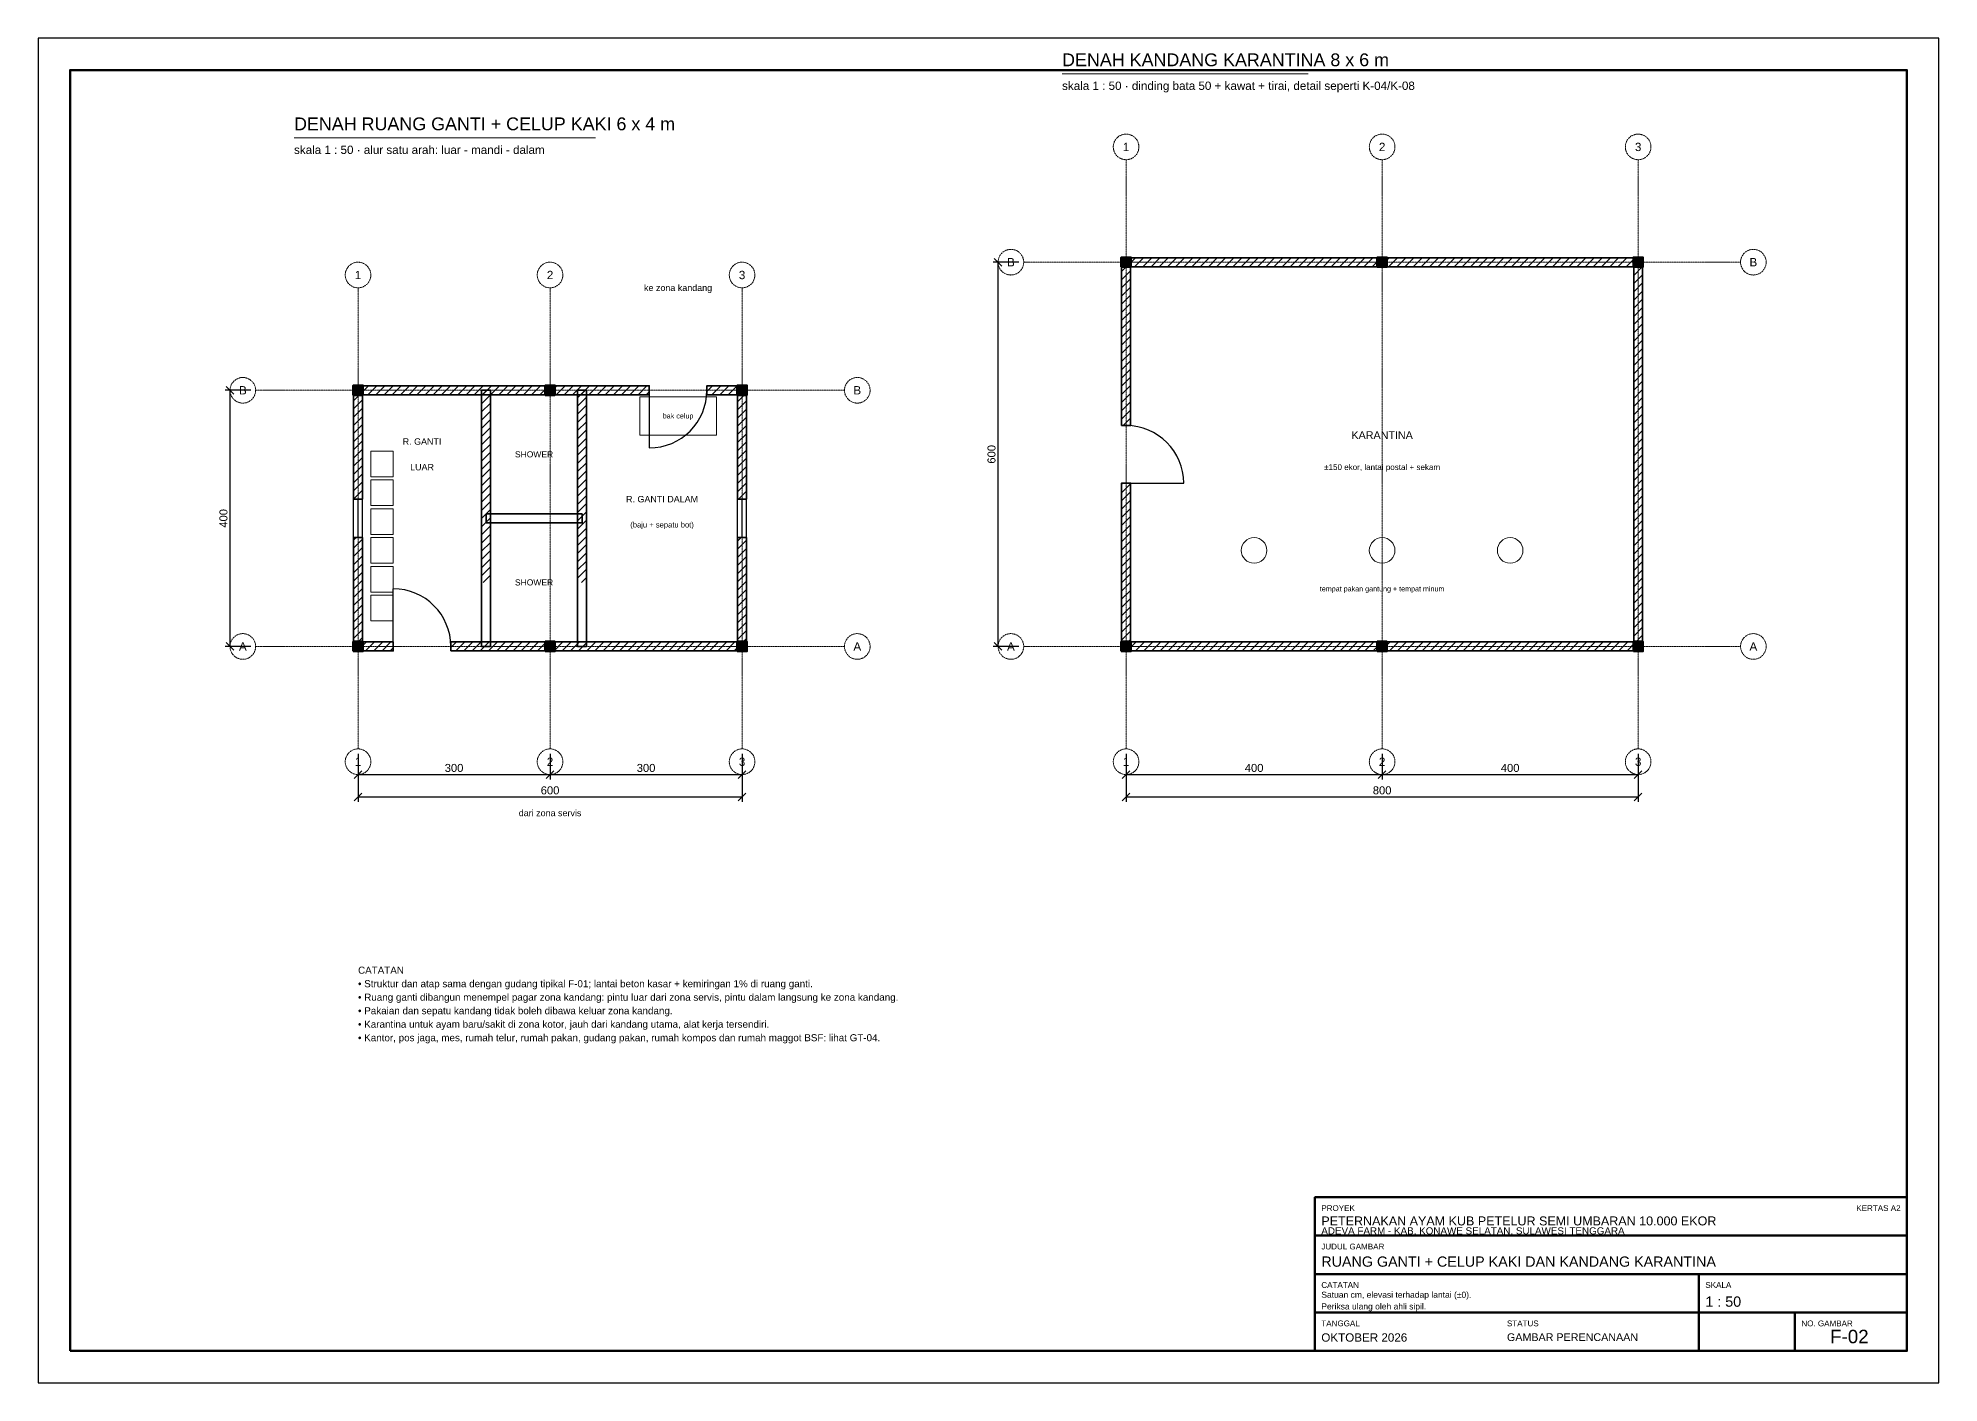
# Model space of a CAD drawing. Header units: centimetres. Extents: x 0 to 29730, y 0 to 8400.
# Drawn here: x 6940 to 9910, y 0 to 2100 of the extents above; entities that cross this region are included whole.
import ezdxf
from ezdxf.enums import TextEntityAlignment as Align

# ---------------------------------------------------------------- set-up
doc = ezdxf.new("R2010")
doc.units = ezdxf.units.CM
doc.linetypes.add('DASHDOT', pattern=[3.556, 2.54, -0.508, 0, -0.508])
for name, color, linetype, lineweight in [('A-AIR', 5, 'CONTINUOUS', 18), ('A-DIM', 140, 'CONTINUOUS', 13), ('A-DINDING', 32, 'CONTINUOUS', 35), ('A-FRAME', 7, 'CONTINUOUS', 50), ('A-GRID', 1, 'DASHDOT', 13), ('A-HATCH', 8, 'CONTINUOUS', 9), ('A-KAYU', 32, 'CONTINUOUS', 25), ('A-PERABOT', 8, 'CONTINUOUS', 18), ('A-STRUKTUR', 7, 'CONTINUOUS', 50), ('A-TEKS', 7, 'CONTINUOUS', 18)]:
    doc.layers.add(name, color=color, linetype=linetype, lineweight=lineweight)
doc.styles.add('ARIAL', font='arial.ttf')
doc.dimstyles.new('D50', dxfattribs={"dimtxt": 12.5, "dimasz": 10, "dimexe": 7.5, "dimexo": 7.5, "dimgap": 4, "dimtad": 1, "dimdec": 0, "dimtxsty": 'ARIAL', "dimtsz": 6, "dimcen": 2.5, "dimclrd": 140, "dimclre": 140, "dimclrt": 250, "dimazin": 3, "dimtfac": 1, "dimtmove": 0, "dimatfit": 3})

msp = doc.modelspace()

# ---------------------------------------------------------------- hatches: boundary and pattern name
at = {"layer": 'A-HATCH'}
h = msp.add_hatch(color=8, dxfattribs=at)
h.dxf.hatch_style = 1
h.paths.add_polyline_path([(8632.5, 1742.5), (8647.5, 1742.5), (8647.5, 1757.5), (8632.5, 1757.5)])
h = msp.add_hatch(dxfattribs=at)
h.set_pattern_fill('ANSI31', scale=2.85)
h.paths.add_polyline_path([(8640, 1743), (9440, 1743), (9440, 1757), (8640, 1757)])
h = msp.add_hatch(color=8, dxfattribs=at)
h.dxf.hatch_style = 1
h.paths.add_polyline_path([(9032.5, 1742.5), (9047.5, 1742.5), (9047.5, 1757.5), (9032.5, 1757.5)])
h = msp.add_hatch(color=8, dxfattribs=at)
h.dxf.hatch_style = 1
h.paths.add_polyline_path([(9432.5, 1742.5), (9447.5, 1742.5), (9447.5, 1757.5), (9432.5, 1757.5)])
h = msp.add_hatch(dxfattribs=at)
h.set_pattern_fill('ANSI31', scale=2.85)
h.paths.add_polyline_path([(8633, 1495), (8647, 1495), (8647, 1750), (8633, 1750)])
h = msp.add_hatch(dxfattribs=at)
h.set_pattern_fill('ANSI31', scale=2.85)
h.paths.add_polyline_path([(9433, 1150), (9447, 1150), (9447, 1750), (9433, 1750)])
h = msp.add_hatch(color=8, dxfattribs=at)
h.dxf.hatch_style = 1
h.paths.add_polyline_path([(7432.5, 1542.5), (7447.5, 1542.5), (7447.5, 1557.5), (7432.5, 1557.5)])
h = msp.add_hatch(dxfattribs=at)
h.set_pattern_fill('ANSI31', scale=2.85)
h.paths.add_polyline_path([(7433, 1380), (7447, 1380), (7447, 1550), (7433, 1550)])
h = msp.add_hatch(dxfattribs=at)
h.set_pattern_fill('ANSI31', scale=2.85)
h.paths.add_polyline_path([(7440, 1543), (7895, 1543), (7895, 1557), (7440, 1557)])
h = msp.add_hatch(dxfattribs=at)
h.set_pattern_fill('ANSI31', scale=2.85)
h.paths.add_polyline_path([(7633, 1250), (7647, 1250), (7647, 1550), (7633, 1550)])
h = msp.add_hatch(color=8, dxfattribs=at)
h.dxf.hatch_style = 1
h.paths.add_polyline_path([(7732.5, 1542.5), (7747.5, 1542.5), (7747.5, 1557.5), (7732.5, 1557.5)])
h = msp.add_hatch(dxfattribs=at)
h.set_pattern_fill('ANSI31', scale=2.85)
h.paths.add_polyline_path([(7783, 1250), (7797, 1250), (7797, 1550), (7783, 1550)])
h = msp.add_hatch(dxfattribs=at)
h.set_pattern_fill('ANSI31', scale=2.85)
h.paths.add_polyline_path([(7985, 1543), (8040, 1543), (8040, 1557), (7985, 1557)])
h = msp.add_hatch(color=8, dxfattribs=at)
h.dxf.hatch_style = 1
h.paths.add_polyline_path([(8032.5, 1542.5), (8047.5, 1542.5), (8047.5, 1557.5), (8032.5, 1557.5)])
h = msp.add_hatch(dxfattribs=at)
h.set_pattern_fill('ANSI31', scale=2.85)
h.paths.add_polyline_path([(8033, 1380), (8047, 1380), (8047, 1550), (8033, 1550)])
h = msp.add_hatch(dxfattribs=at)
h.set_pattern_fill('ANSI31', scale=2.85)
h.paths.add_polyline_path([(8633, 1150), (8647, 1150), (8647, 1405), (8633, 1405)])
h = msp.add_hatch(dxfattribs=at)
h.set_pattern_fill('ANSI31', scale=2.85)
h.paths.add_polyline_path([(7433, 1150), (7447, 1150), (7447, 1320), (7433, 1320)])
h = msp.add_hatch(dxfattribs=at)
h.set_pattern_fill('ANSI31', scale=2.85)
h.paths.add_polyline_path([(8033, 1150), (8047, 1150), (8047, 1320), (8033, 1320)])
h = msp.add_hatch(color=8, dxfattribs=at)
h.dxf.hatch_style = 1
h.paths.add_polyline_path([(7432.5, 1142.5), (7447.5, 1142.5), (7447.5, 1157.5), (7432.5, 1157.5)])
h = msp.add_hatch(dxfattribs=at)
h.set_pattern_fill('ANSI31', scale=2.85)
h.paths.add_polyline_path([(7440, 1143), (7495, 1143), (7495, 1157), (7440, 1157)])
h = msp.add_hatch(dxfattribs=at)
h.set_pattern_fill('ANSI31', scale=2.85)
h.paths.add_polyline_path([(7585, 1143), (8040, 1143), (8040, 1157), (7585, 1157)])
h = msp.add_hatch(color=8, dxfattribs=at)
h.dxf.hatch_style = 1
h.paths.add_polyline_path([(7732.5, 1142.5), (7747.5, 1142.5), (7747.5, 1157.5), (7732.5, 1157.5)])
h = msp.add_hatch(color=8, dxfattribs=at)
h.dxf.hatch_style = 1
h.paths.add_polyline_path([(8032.5, 1142.5), (8047.5, 1142.5), (8047.5, 1157.5), (8032.5, 1157.5)])
h = msp.add_hatch(color=8, dxfattribs=at)
h.dxf.hatch_style = 1
h.paths.add_polyline_path([(8632.5, 1142.5), (8647.5, 1142.5), (8647.5, 1157.5), (8632.5, 1157.5)])
h = msp.add_hatch(dxfattribs=at)
h.set_pattern_fill('ANSI31', scale=2.85)
h.paths.add_polyline_path([(8640, 1143), (9440, 1143), (9440, 1157), (8640, 1157)])
h = msp.add_hatch(color=8, dxfattribs=at)
h.dxf.hatch_style = 1
h.paths.add_polyline_path([(9032.5, 1142.5), (9047.5, 1142.5), (9047.5, 1157.5), (9032.5, 1157.5)])
h = msp.add_hatch(color=8, dxfattribs=at)
h.dxf.hatch_style = 1
h.paths.add_polyline_path([(9432.5, 1142.5), (9447.5, 1142.5), (9447.5, 1157.5), (9432.5, 1157.5)])

# ---------------------------------------------------------------- linework, layer by layer
at = {"layer": 'A-AIR'}
msp.add_lwpolyline([(7880, 1480), (8000, 1480), (8000, 1540), (7880, 1540)], close=True, dxfattribs=at)
at = {"layer": 'A-DINDING'}
for points in [[(8640, 1743), (9440, 1743), (9440, 1757), (8640, 1757)], [(8633, 1495), (8647, 1495), (8647, 1750), (8633, 1750)], [(9433, 1150), (9447, 1150), (9447, 1750), (9433, 1750)], [(7433, 1380), (7447, 1380), (7447, 1550), (7433, 1550)], [(7440, 1543), (7895, 1543), (7895, 1557), (7440, 1557)], [(7633, 1150), (7647, 1150), (7647, 1550), (7633, 1550)], [(7783, 1150), (7797, 1150), (7797, 1550), (7783, 1550)], [(7985, 1543), (8040, 1543), (8040, 1557), (7985, 1557)], [(8033, 1380), (8047, 1380), (8047, 1550), (8033, 1550)], [(8633, 1150), (8647, 1150), (8647, 1405), (8633, 1405)], [(7640, 1343), (7790, 1343), (7790, 1357), (7640, 1357)], [(7433, 1150), (7447, 1150), (7447, 1320), (7433, 1320)], [(8033, 1150), (8047, 1150), (8047, 1320), (8033, 1320)], [(7440, 1143), (7495, 1143), (7495, 1157), (7440, 1157)], [(7585, 1143), (8040, 1143), (8040, 1157), (7585, 1157)], [(8640, 1143), (9440, 1143), (9440, 1157), (8640, 1157)]]:
    msp.add_lwpolyline(points, close=True, dxfattribs=at)
at = {"layer": 'A-FRAME'}
for p, q in [((8935, 230), (9860, 230)), ((8935, 170), (9860, 170)), ((9535, 50), (9535, 170)), ((8935, 110), (9860, 110)), ((9685, 50), (9685, 110))]:
    msp.add_line(p, q, dxfattribs=at)
at = {"layer": 'A-FRAME', "lineweight": 25}
msp.add_lwpolyline([(6940, 0), (9910, 0), (9910, 2100), (6940, 2100)], close=True, dxfattribs=at)
at = {"layer": 'A-FRAME'}
for points in [[(6990, 50), (9860, 50), (9860, 2050), (6990, 2050)], [(8935, 50), (9860, 50), (9860, 290), (8935, 290)]]:
    msp.add_lwpolyline(points, close=True, dxfattribs=at)
at = {"layer": 'A-GRID'}
for p, q in [((8640, 990), (8640, 1910)), ((9040, 990), (9040, 1910)), ((9440, 990), (9440, 1910)), ((8480, 1750), (9600, 1750)), ((7440, 990), (7440, 1710)), ((7740, 990), (7740, 1710)), ((8040, 990), (8040, 1710)), ((7280, 1550), (8200, 1550)), ((7280, 1150), (8200, 1150)), ((8480, 1150), (9600, 1150))]:
    msp.add_line(p, q, dxfattribs=at)
for centre in [(8640, 1930), (9040, 1930), (9440, 1930), (8460, 1750), (9620, 1750), (7440, 1730), (7740, 1730), (8040, 1730), (7260, 1550), (8220, 1550), (7260, 1150), (8220, 1150), (8460, 1150), (9620, 1150), (7440, 970), (7740, 970), (8040, 970), (8640, 970), (9040, 970), (9440, 970)]:
    msp.add_circle(centre, 20, dxfattribs=at)
at = {"layer": 'A-KAYU'}
for p, q in [((7895, 1550), (7895, 1460)), ((8640, 1405), (8730, 1405)), ((7433, 1320), (7433, 1380)), ((7440, 1320), (7440, 1380)), ((7447, 1320), (7447, 1380)), ((8033, 1320), (8033, 1380)), ((8040, 1320), (8040, 1380)), ((8047, 1320), (8047, 1380)), ((7495, 1150), (7495, 1240))]:
    msp.add_line(p, q, dxfattribs=at)
for centre, start, end in [((7895, 1550), 270, 360), ((8640, 1405), 0, 90), ((7495, 1150), 0, 90)]:
    msp.add_arc(centre, 90, start, end, dxfattribs=at)
at = {"layer": 'A-PERABOT'}
for points in [[(7460, 1415), (7495, 1415), (7495, 1455), (7460, 1455)], [(7460, 1370), (7495, 1370), (7495, 1410), (7460, 1410)], [(7460, 1325), (7495, 1325), (7495, 1365), (7460, 1365)], [(7460, 1280), (7495, 1280), (7495, 1320), (7460, 1320)], [(7460, 1235), (7495, 1235), (7495, 1275), (7460, 1275)], [(7460, 1190), (7495, 1190), (7495, 1230), (7460, 1230)]]:
    msp.add_lwpolyline(points, close=True, dxfattribs=at)
for centre in [(8840, 1300), (9040, 1300), (9240, 1300)]:
    msp.add_circle(centre, 20, dxfattribs=at)
at = {"layer": 'A-STRUKTUR'}
for points in [[(8632.5, 1742.5), (8647.5, 1742.5), (8647.5, 1757.5), (8632.5, 1757.5)], [(9032.5, 1742.5), (9047.5, 1742.5), (9047.5, 1757.5), (9032.5, 1757.5)], [(9432.5, 1742.5), (9447.5, 1742.5), (9447.5, 1757.5), (9432.5, 1757.5)], [(7432.5, 1542.5), (7447.5, 1542.5), (7447.5, 1557.5), (7432.5, 1557.5)], [(7732.5, 1542.5), (7747.5, 1542.5), (7747.5, 1557.5), (7732.5, 1557.5)], [(8032.5, 1542.5), (8047.5, 1542.5), (8047.5, 1557.5), (8032.5, 1557.5)], [(7432.5, 1142.5), (7447.5, 1142.5), (7447.5, 1157.5), (7432.5, 1157.5)], [(7732.5, 1142.5), (7747.5, 1142.5), (7747.5, 1157.5), (7732.5, 1157.5)], [(8032.5, 1142.5), (8047.5, 1142.5), (8047.5, 1157.5), (8032.5, 1157.5)], [(8632.5, 1142.5), (8647.5, 1142.5), (8647.5, 1157.5), (8632.5, 1157.5)], [(9032.5, 1142.5), (9047.5, 1142.5), (9047.5, 1157.5), (9032.5, 1157.5)], [(9432.5, 1142.5), (9447.5, 1142.5), (9447.5, 1157.5), (9432.5, 1157.5)]]:
    msp.add_lwpolyline(points, close=True, dxfattribs=at)
at = {"layer": 'A-TEKS'}
for p, q in [((8540, 2044), (8924.4, 2044)), ((7340, 1944), (7811.2, 1944))]:
    msp.add_line(p, q, dxfattribs=at)

# ---------------------------------------------------------------- texts
at = {"layer": 'A-TEKS', "style": 'ARIAL'}
for s, p in [('DENAH KANDANG KARANTINA 8 x 6 m', (8540, 2050)), ('DENAH RUANG GANTI + CELUP KAKI 6 x 4 m', (7340, 1950))]:
    msp.add_text(s, height=20, dxfattribs=at).set_placement(p, align=Align.BOTTOM_LEFT)
for s, height, p in [('skala 1 : 50 · dinding bata 50 + kawat + tirai, detail seperti K-04/K-08', 13, (8540, 2032)), ('skala 1 : 50 · alur satu arah: luar - mandi - dalam', 13, (7340, 1932)), ('PROYEK', 9, (8945, 277.5)), ('ADEVA FARM - KAB. KONAWE SELATAN, SULAWESI TENGGARA', 11, (8945, 243)), ('PETERNAKAN AYAM KUB PETELUR SEMI UMBARAN 10.000 EKOR', 14, (8945, 260)), ('JUDUL GAMBAR', 9, (8945, 217.5)), ('RUANG GANTI + CELUP KAKI DAN KANDANG KARANTINA', 16, (8945, 197.5)), ('CATATAN', 9, (8945, 157.5)), ('SKALA', 9, (9545, 157.5)), ('1 : 50', 16, (9545, 135)), ('TANGGAL', 9, (8945, 97.5)), ('STATUS', 9, (9235, 97.5)), ('NO. GAMBAR', 9, (9695, 97.5)), ('OKTOBER 2026', 13, (8945, 77.5)), ('GAMBAR PERENCANAAN', 12, (9235, 77.5))]:
    msp.add_text(s, height=height, dxfattribs=at).set_placement(p, align=Align.TOP_LEFT)
for s, height, p in [('1', 13, (8640, 1930)), ('2', 13, (9040, 1930)), ('3', 13, (9440, 1930)), ('B', 13, (8460, 1750)), ('B', 13, (9620, 1750)), ('1', 13, (7440, 1730)), ('2', 13, (7740, 1730)), ('3', 13, (8040, 1730)), ('ke zona kandang', 10, (7940, 1710)), ('B', 13, (7260, 1550)), ('B', 13, (8220, 1550)), ('bak celup', 8, (7940, 1510)), ('KARANTINA', 12, (9040, 1480)), ('R. GANTI', 10, (7540, 1470)), ('LUAR', 10, (7540, 1430)), ('SHOWER', 9.5, (7715, 1450)), ('±150 ekor, lantai postal + sekam', 9, (9040, 1430)), ('R. GANTI DALAM', 10, (7915, 1380)), ('(baju + sepatu bot)', 8.5, (7915, 1340)), ('SHOWER', 9.5, (7715, 1250)), ('tempat pakan gantung + tempat minum', 8, (9040, 1240)), ('A', 13, (7260, 1150)), ('A', 13, (8220, 1150)), ('A', 13, (8460, 1150)), ('A', 13, (9620, 1150)), ('1', 13, (7440, 970)), ('2', 13, (7740, 970)), ('3', 13, (8040, 970)), ('1', 13, (8640, 970)), ('2', 13, (9040, 970)), ('3', 13, (9440, 970)), ('dari zona servis', 10, (7740, 890)), ('F-02', 21, (9770, 72.5))]:
    msp.add_text(s, height=height, dxfattribs=at).set_placement(p, align=Align.MIDDLE_CENTER)
msp.add_text('KERTAS A2', height=9, dxfattribs=at).set_placement((9850, 277.5), align=Align.TOP_RIGHT)
at = {"layer": 'A-TEKS', "insert": (7440, 650), "char_height": 11, "width": 1150, "attachment_point": 1, "line_spacing_factor": 1.15, "style": 'ARIAL'}
msp.add_mtext('CATATAN\\P• Struktur dan atap sama dengan gudang tipikal F-01; lantai beton kasar + kemiringan 1% di ruang ganti.\\P• Ruang ganti dibangun menempel pagar zona kandang: pintu luar dari zona servis, pintu dalam langsung ke zona kandang.\\P• Pakaian dan sepatu kandang tidak boleh dibawa keluar zona kandang.\\P• Karantina untuk ayam baru/sakit di zona kotor, jauh dari kandang utama, alat kerja tersendiri.\\P• Kantor, pos jaga, mes, rumah telur, rumah pakan, gudang pakan, rumah kompos dan rumah maggot BSF: lihat GT-04.', dxfattribs=at)
at = {"layer": 'A-TEKS', "insert": (8945, 142.5), "char_height": 9.5, "attachment_point": 1, "line_spacing_factor": 1.15, "style": 'ARIAL'}
msp.add_mtext('Satuan cm, elevasi terhadap lantai (±0).\\PPeriksa ulang oleh ahli sipil.', dxfattribs=at)

# ---------------------------------------------------------------- dimensions: what is measured, and where the dimension line sits
at = {"layer": 'A-DIM'}
for base, p1, p2 in [((8440, 1150), (8480, 1150), (8480, 1750)), ((7240, 1150), (7280, 1150), (7280, 1550))]:
    msp.add_linear_dim(base=base, p1=p1, p2=p2, angle=90, dimstyle='D50', dxfattribs=at).render()
for base, p1, p2 in [((7440, 950), (7440, 990), (7740, 990)), ((7440, 915), (7440, 990), (8040, 990)), ((7740, 950), (7740, 990), (8040, 990)), ((8640, 950), (8640, 990), (9040, 990)), ((8640, 915), (8640, 990), (9440, 990)), ((9040, 950), (9040, 990), (9440, 990))]:
    msp.add_linear_dim(base=base, p1=p1, p2=p2, dimstyle='D50', dxfattribs=at).render()

doc.saveas('drawing.dxf')
